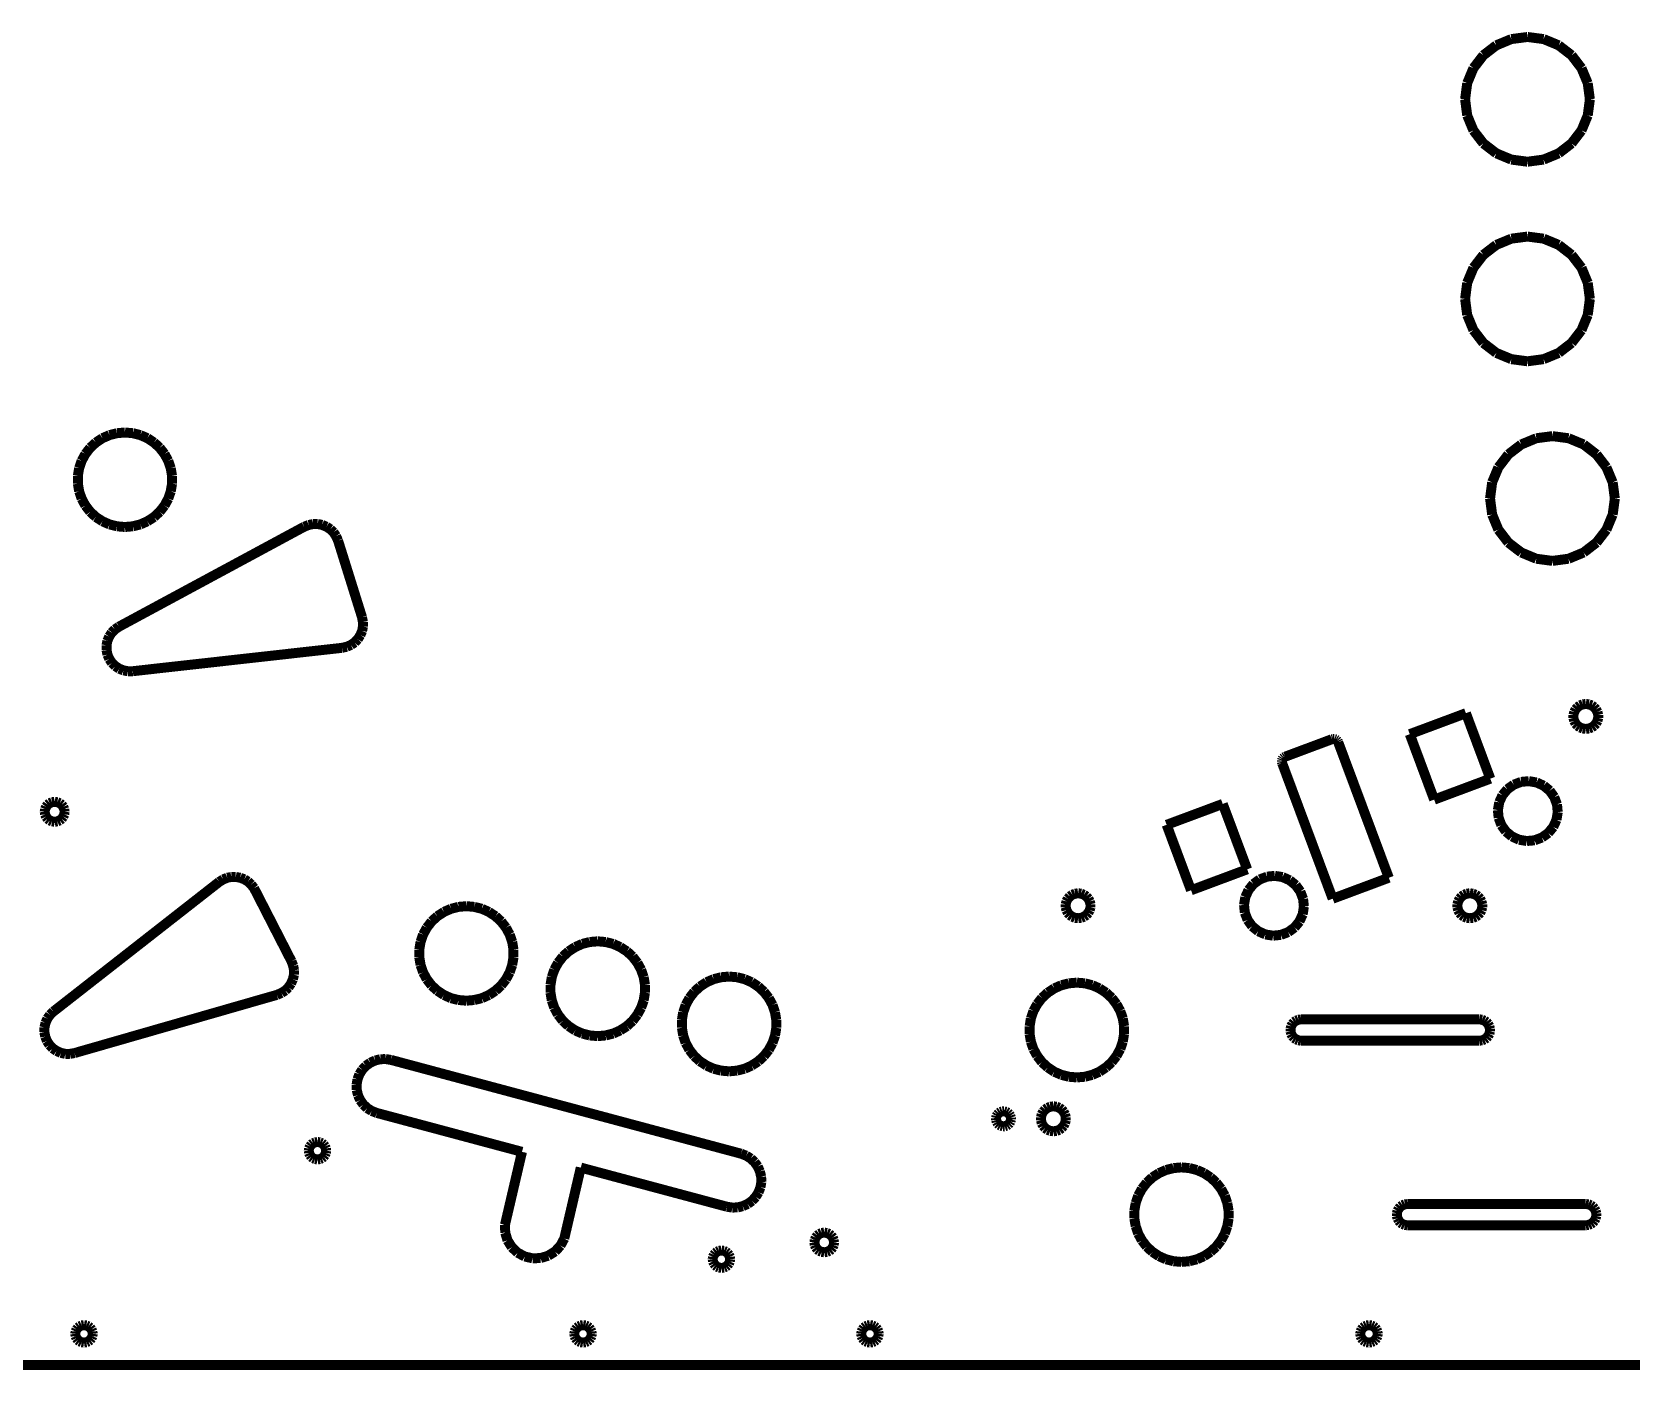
# Model space of a CAD drawing. Extents: x -533 to 536, y -245 to 271.
# Drawn here: x -27 to 293.4, y -245.2 to 23 of the extents above; entities that cross this region are included whole.
import ezdxf

# ---------------------------------------------------------------- set-up
doc = ezdxf.new("R2010")
doc.units = 0
doc.layers.add('PROFILEEDGES', color=7, linetype='CONTINUOUS')

msp = doc.modelspace()

# ---------------------------------------------------------------- linework, layer by layer
at = {"layer": 'PROFILEEDGES', "const_width": 2}
for points in [[(266.42, 20.33), (269.43, 21.58)], [(269.43, 21.58), (272.67, 22)], [(272.67, 22), (275.9, 21.58)], [(275.9, 21.58), (278.92, 20.33)], [(261.84, 15.75), (263.83, 18.34)], [(263.83, 18.34), (266.42, 20.33)], [(278.92, 20.33), (281.5, 18.34)], [(281.5, 18.34), (283.49, 15.75)], [(260.59, 12.74), (261.84, 15.75)], [(283.49, 15.75), (284.74, 12.74)], [(260.17, 9.5), (260.59, 12.74)], [(284.74, 12.74), (285.17, 9.5)], [(260.59, 6.27), (260.17, 9.5)], [(285.17, 9.5), (284.74, 6.27)], [(261.84, 3.25), (260.59, 6.27)], [(284.74, 6.27), (283.49, 3.25)], [(263.83, 0.67), (261.84, 3.25)], [(283.49, 3.25), (281.5, 0.67)], [(266.42, -1.32), (263.83, 0.67)], [(281.5, 0.67), (278.92, -1.32)], [(269.43, -2.57), (266.42, -1.32)], [(272.67, -3), (269.43, -2.57)], [(275.9, -2.57), (272.67, -3)], [(278.92, -1.32), (275.9, -2.57)], [(263.83, -21.66), (266.42, -19.67)], [(266.42, -19.67), (269.43, -18.42)], [(269.43, -18.42), (272.67, -18)], [(272.67, -18), (275.9, -18.42)], [(275.9, -18.42), (278.92, -19.67)], [(278.92, -19.67), (281.5, -21.66)], [(261.84, -24.25), (263.83, -21.66)], [(281.5, -21.66), (283.49, -24.25)], [(260.59, -27.26), (261.84, -24.25)], [(283.49, -24.25), (284.74, -27.26)], [(260.17, -30.5), (260.59, -27.26)], [(284.74, -27.26), (285.17, -30.5)], [(260.59, -33.73), (260.17, -30.5)], [(285.17, -30.5), (284.74, -33.73)], [(261.84, -36.75), (260.59, -33.73)], [(284.74, -33.73), (283.49, -36.75)], [(263.83, -39.33), (261.84, -36.75)], [(266.42, -41.32), (263.83, -39.33)], [(281.5, -39.33), (278.92, -41.32)], [(283.49, -36.75), (281.5, -39.33)], [(269.43, -42.57), (266.42, -41.32)], [(272.67, -43), (269.43, -42.57)], [(275.9, -42.57), (272.67, -43)], [(278.92, -41.32), (275.9, -42.57)], [(-12.89, -58.41), (-14.21, -59.28)], [(-11.48, -57.79), (-12.89, -58.41)], [(-9.98, -57.41), (-11.48, -57.79)], [(-8.39, -57.27), (-9.98, -57.41)], [(-6.8, -57.41), (-8.39, -57.27)], [(-5.3, -57.79), (-6.8, -57.41)], [(-3.89, -58.41), (-5.3, -57.79)], [(-2.57, -59.28), (-3.89, -58.41)], [(271.42, -59.67), (274.43, -58.42)], [(274.43, -58.42), (277.67, -58)], [(277.67, -58), (280.9, -58.42)], [(280.9, -58.42), (283.92, -59.67)], [(-16.31, -61.57), (-17.06, -62.94)], [(-15.35, -60.32), (-16.31, -61.57)], [(-14.21, -59.28), (-15.35, -60.32)], [(-1.43, -60.32), (-2.57, -59.28)], [(-0.46, -61.57), (-1.43, -60.32)], [(0.29, -62.94), (-0.46, -61.57)], [(266.84, -64.25), (268.83, -61.66)], [(268.83, -61.66), (271.42, -59.67)], [(283.92, -59.67), (286.5, -61.66)], [(286.5, -61.66), (288.49, -64.25)], [(-17.56, -64.41), (-17.82, -65.97)], [(-17.06, -62.94), (-17.56, -64.41)], [(0.79, -64.41), (0.29, -62.94)], [(1.05, -65.97), (0.79, -64.41)], [(265.59, -67.26), (266.84, -64.25)], [(288.49, -64.25), (289.74, -67.26)], [(-17.82, -65.97), (-17.82, -67.52)], [(-17.82, -67.52), (-17.56, -69.07)], [(0.79, -69.07), (1.05, -67.52)], [(1.05, -67.52), (1.05, -65.97)], [(265.17, -70.5), (265.59, -67.26)], [(289.74, -67.26), (290.17, -70.5)], [(-17.56, -69.07), (-17.06, -70.54)], [(-17.06, -70.54), (-16.31, -71.92)], [(-0.46, -71.92), (0.29, -70.54)], [(0.29, -70.54), (0.79, -69.07)], [(265.59, -73.73), (265.17, -70.5)], [(290.17, -70.5), (289.74, -73.73)], [(-16.31, -71.92), (-15.35, -73.16)], [(-15.35, -73.16), (-14.21, -74.21)], [(-14.21, -74.21), (-12.89, -75.07)], [(-3.89, -75.07), (-2.57, -74.21)], [(-2.57, -74.21), (-1.43, -73.16)], [(-1.43, -73.16), (-0.46, -71.92)], [(266.84, -76.75), (265.59, -73.73)], [(289.74, -73.73), (288.49, -76.75)], [(-12.89, -75.07), (-11.48, -75.69)], [(-11.48, -75.69), (-9.98, -76.07)], [(-9.98, -76.07), (-8.39, -76.21)], [(27.52, -76.16), (-9.6, -96.19)], [(-8.39, -76.21), (-6.8, -76.07)], [(-6.8, -76.07), (-5.3, -75.69)], [(-5.3, -75.69), (-3.89, -75.07)], [(28.43, -75.8), (27.52, -76.16)], [(29.33, -75.62), (28.43, -75.8)], [(30.22, -75.61), (29.33, -75.62)], [(31.12, -75.79), (30.22, -75.61)], [(32, -76.15), (31.12, -75.79)], [(32.77, -76.65), (32, -76.15)], [(33.4, -77.27), (32.77, -76.65)], [(33.92, -78.03), (33.4, -77.27)], [(268.83, -79.33), (266.84, -76.75)], [(288.49, -76.75), (286.5, -79.33)], [(34.32, -78.93), (33.92, -78.03)], [(39.12, -94.28), (34.32, -78.93)], [(271.42, -81.32), (268.83, -79.33)], [(286.5, -79.33), (283.92, -81.32)], [(274.43, -82.57), (271.42, -81.32)], [(277.67, -83), (274.43, -82.57)], [(280.9, -82.57), (277.67, -83)], [(283.92, -81.32), (280.9, -82.57)], [(-10.4, -96.74), (-11.04, -97.39)], [(-9.6, -96.19), (-10.4, -96.74)], [(38.79, -97.89), (39.14, -97.04)], [(39.3, -95.25), (39.12, -94.28)], [(39.14, -97.04), (39.31, -96.17)], [(39.31, -96.17), (39.3, -95.25)], [(-11.91, -99.04), (-12.08, -99.94)], [(-12.08, -99.94), (-12.07, -100.89)], [(-11.55, -98.16), (-11.91, -99.04)], [(-11.04, -97.39), (-11.55, -98.16)], [(35.1, -100.43), (36.06, -100.21)], [(36.06, -100.21), (36.91, -99.84)], [(36.91, -99.84), (37.64, -99.35)], [(37.64, -99.35), (38.27, -98.68)], [(38.27, -98.68), (38.79, -97.89)], [(-12.07, -100.89), (-11.89, -101.8)], [(-11.89, -101.8), (-11.52, -102.66)], [(-11.52, -102.66), (-10.99, -103.44)], [(-10.99, -103.44), (-10.33, -104.09)], [(-6.81, -105.11), (35.1, -100.43)], [(-10.33, -104.09), (-9.53, -104.61)], [(-9.53, -104.61), (-8.68, -104.95)], [(-8.68, -104.95), (-7.78, -105.12)], [(-7.78, -105.12), (-6.81, -105.11)], [(282.3, -112.76), (282.03, -113.29)], [(282.71, -112.31), (282.3, -112.76)], [(283.19, -111.96), (282.71, -112.31)], [(283.74, -111.76), (283.19, -111.96)], [(284.36, -111.68), (283.74, -111.76)], [(284.98, -111.76), (284.36, -111.68)], [(285.53, -111.96), (284.98, -111.76)], [(286.01, -112.31), (285.53, -111.96)], [(286.42, -112.76), (286.01, -112.31)], [(286.69, -113.29), (286.42, -112.76)], [(260.33, -113.53), (249.08, -117.73)], [(265.22, -126.65), (260.33, -113.53)], [(282.03, -113.29), (281.88, -113.88)], [(281.88, -113.88), (281.88, -114.47)], [(281.88, -114.47), (282.03, -115.07)], [(282.03, -115.07), (282.3, -115.59)], [(282.3, -115.59), (282.71, -116.05)], [(282.71, -116.05), (283.19, -116.39)], [(285.53, -116.39), (286.01, -116.05)], [(286.01, -116.05), (286.42, -115.59)], [(286.42, -115.59), (286.69, -115.07)], [(286.84, -113.88), (286.69, -113.29)], [(286.69, -115.07), (286.84, -114.47)], [(286.84, -114.47), (286.84, -113.88)], [(233.45, -118.75), (224.09, -122.25)], [(233.72, -118.7), (233.45, -118.75)], [(233.97, -118.7), (233.72, -118.7)], [(234.22, -118.78), (233.97, -118.7)], [(234.44, -118.92), (234.22, -118.78)], [(234.61, -119.1), (234.44, -118.92)], [(234.74, -119.34), (234.61, -119.1)], [(244.88, -146.51), (234.74, -119.34)], [(249.08, -117.73), (253.97, -130.85)], [(283.19, -116.39), (283.74, -116.59)], [(283.74, -116.59), (284.36, -116.68)], [(284.36, -116.68), (284.98, -116.59)], [(284.98, -116.59), (285.53, -116.39)], [(223.66, -122.55), (223.53, -122.77)], [(223.85, -122.38), (223.66, -122.55)], [(224.09, -122.25), (223.85, -122.38)], [(223.45, -123.02), (223.44, -123.27)], [(223.44, -123.27), (223.5, -123.53)], [(223.53, -122.77), (223.45, -123.02)], [(223.5, -123.53), (233.63, -150.71)], [(253.97, -130.85), (265.22, -126.65)], [(267.65, -129.97), (268.64, -128.77)], [(268.64, -128.77), (269.92, -127.85)], [(269.92, -127.85), (271.38, -127.3)], [(271.38, -127.3), (272.94, -127.15)], [(272.94, -127.15), (274.49, -127.41)], [(274.49, -127.41), (275.91, -128.06)], [(275.91, -128.06), (277.12, -129.05)], [(277.12, -129.05), (278.03, -130.33)], [(-24.2, -132.29), (-24.4, -132.76)], [(-23.88, -131.87), (-24.2, -132.29)], [(-23.48, -131.56), (-23.88, -131.87)], [(-23.01, -131.37), (-23.48, -131.56)], [(-22.47, -131.28), (-23.01, -131.37)], [(-21.93, -131.37), (-22.47, -131.28)], [(-21.46, -131.56), (-21.93, -131.37)], [(-21.06, -131.87), (-21.46, -131.56)], [(-20.74, -132.29), (-21.06, -131.87)], [(-20.54, -132.76), (-20.74, -132.29)], [(211.6, -131.71), (200.36, -135.9)], [(216.5, -144.82), (211.6, -131.71)], [(266.74, -132.95), (267, -131.4)], [(267, -131.4), (267.65, -129.97)], [(278.03, -130.33), (278.58, -131.8)], [(278.58, -131.8), (278.73, -133.35)], [(-24.4, -132.76), (-24.46, -133.28)], [(-24.46, -133.28), (-24.4, -133.81)], [(-24.4, -133.81), (-24.2, -134.28)], [(-24.2, -134.28), (-23.88, -134.7)], [(-23.88, -134.7), (-23.48, -135.01)], [(-23.48, -135.01), (-23.01, -135.2)], [(-23.01, -135.2), (-22.47, -135.28)], [(-22.47, -135.28), (-21.93, -135.2)], [(-21.93, -135.2), (-21.46, -135.01)], [(-21.46, -135.01), (-21.06, -134.7)], [(-21.06, -134.7), (-20.74, -134.28)], [(-20.74, -134.28), (-20.54, -133.81)], [(-20.48, -133.28), (-20.54, -132.76)], [(-20.54, -133.81), (-20.48, -133.28)], [(266.89, -134.5), (266.74, -132.95)], [(267.44, -135.97), (266.89, -134.5)], [(278.48, -134.9), (277.83, -136.33)], [(278.73, -133.35), (278.48, -134.9)], [(200.36, -135.9), (205.25, -149.02)], [(268.35, -137.25), (267.44, -135.97)], [(269.56, -138.24), (268.35, -137.25)], [(270.99, -138.89), (269.56, -138.24)], [(275.56, -138.45), (274.09, -139)], [(276.83, -137.54), (275.56, -138.45)], [(277.83, -136.33), (276.83, -137.54)], [(272.53, -139.15), (270.99, -138.89)], [(274.09, -139), (272.53, -139.15)], [(205.25, -149.02), (216.5, -144.82)], [(10.5, -147.33), (-22.72, -173.32)], [(11.3, -146.84), (10.5, -147.33)], [(12.11, -146.51), (11.3, -146.84)], [(12.94, -146.35), (12.11, -146.51)], [(13.82, -146.35), (12.94, -146.35)], [(14.71, -146.51), (13.82, -146.35)], [(15.54, -146.82), (14.71, -146.51)], [(16.25, -147.26), (15.54, -146.82)], [(16.9, -147.86), (16.25, -147.26)], [(17.48, -148.59), (16.9, -147.86)], [(216.76, -148.98), (217.75, -147.76)], [(217.75, -147.76), (219.02, -146.84)], [(219.02, -146.84), (220.48, -146.29)], [(220.48, -146.29), (222.04, -146.13)], [(222.04, -146.13), (223.58, -146.37)], [(223.58, -146.37), (225.01, -147.01)], [(225.01, -147.01), (226.23, -148)], [(226.23, -148), (227.15, -149.27)], [(233.63, -150.71), (244.88, -146.51)], [(24.99, -163.24), (17.48, -148.59)], [(180.28, -151.23), (180.14, -151.83)], [(180.56, -150.71), (180.28, -151.23)], [(180.96, -150.25), (180.56, -150.71)], [(181.45, -149.91), (180.96, -150.25)], [(182, -149.71), (181.45, -149.91)], [(182.62, -149.62), (182, -149.71)], [(183.23, -149.71), (182.62, -149.62)], [(183.78, -149.91), (183.23, -149.71)], [(184.27, -150.25), (183.78, -149.91)], [(184.68, -150.71), (184.27, -150.25)], [(184.95, -151.23), (184.68, -150.71)], [(185.1, -151.83), (184.95, -151.23)], [(215.87, -151.95), (216.12, -150.41)], [(216.12, -150.41), (216.76, -148.98)], [(227.15, -149.27), (227.7, -150.74)], [(227.7, -150.74), (227.86, -152.29)], [(258.78, -151.23), (258.64, -151.83)], [(259.06, -150.71), (258.78, -151.23)], [(259.46, -150.25), (259.06, -150.71)], [(259.95, -149.91), (259.46, -150.25)], [(260.5, -149.71), (259.95, -149.91)], [(261.12, -149.62), (260.5, -149.71)], [(261.73, -149.71), (261.12, -149.62)], [(262.28, -149.91), (261.73, -149.71)], [(262.77, -150.25), (262.28, -149.91)], [(263.17, -150.71), (262.77, -150.25)], [(263.45, -151.23), (263.17, -150.71)], [(263.59, -151.83), (263.45, -151.23)], [(54.22, -154.22), (53.07, -155.26)], [(55.54, -153.35), (54.22, -154.22)], [(56.95, -152.73), (55.54, -153.35)], [(58.44, -152.35), (56.95, -152.73)], [(60.04, -152.21), (58.44, -152.35)], [(61.63, -152.35), (60.04, -152.21)], [(63.13, -152.73), (61.63, -152.35)], [(64.54, -153.35), (63.13, -152.73)], [(65.86, -154.22), (64.54, -153.35)], [(67, -155.26), (65.86, -154.22)], [(180.14, -151.83), (180.14, -152.42)], [(180.14, -152.42), (180.28, -153.01)], [(180.28, -153.01), (180.56, -153.54)], [(180.56, -153.54), (180.96, -153.99)], [(180.96, -153.99), (181.45, -154.33)], [(181.45, -154.33), (182, -154.54)], [(182, -154.54), (182.62, -154.62)], [(182.62, -154.62), (183.23, -154.54)], [(183.23, -154.54), (183.78, -154.33)], [(183.78, -154.33), (184.27, -153.99)], [(184.27, -153.99), (184.68, -153.54)], [(184.68, -153.54), (184.95, -153.01)], [(184.95, -153.01), (185.1, -152.42)], [(185.1, -152.42), (185.1, -151.83)], [(216.03, -153.51), (215.87, -151.95)], [(216.59, -154.97), (216.03, -153.51)], [(227.62, -153.84), (226.97, -155.27)], [(227.86, -152.29), (227.62, -153.84)], [(258.64, -151.83), (258.64, -152.42)], [(258.64, -152.42), (258.78, -153.01)], [(258.78, -153.01), (259.06, -153.54)], [(259.06, -153.54), (259.46, -153.99)], [(259.46, -153.99), (259.95, -154.33)], [(259.95, -154.33), (260.5, -154.54)], [(260.5, -154.54), (261.12, -154.62)], [(261.12, -154.62), (261.73, -154.54)], [(261.73, -154.54), (262.28, -154.33)], [(262.28, -154.33), (262.77, -153.99)], [(262.77, -153.99), (263.17, -153.54)], [(263.45, -153.01), (263.17, -153.54)], [(263.45, -153.01), (263.59, -152.42)], [(263.59, -152.42), (263.59, -151.83)], [(51.36, -157.88), (50.86, -159.35)], [(52.11, -156.51), (51.36, -157.88)], [(53.07, -155.26), (52.11, -156.51)], [(67, -155.26), (67.96, -156.51)], [(68.71, -157.88), (67.96, -156.51)], [(69.21, -159.35), (68.71, -157.88)], [(217.5, -156.24), (216.59, -154.97)], [(218.72, -157.23), (217.5, -156.24)], [(220.15, -157.87), (218.72, -157.23)], [(221.7, -158.12), (220.15, -157.87)], [(223.25, -157.96), (221.7, -158.12)], [(224.72, -157.4), (223.25, -157.96)], [(225.99, -156.48), (224.72, -157.4)], [(226.97, -155.27), (225.99, -156.48)], [(50.86, -159.35), (50.6, -160.91)], [(50.6, -160.91), (50.6, -162.46)], [(69.47, -160.91), (69.21, -159.35)], [(69.47, -162.46), (69.47, -160.91)], [(81.84, -160.4), (80.51, -161.26)], [(83.25, -159.77), (81.84, -160.4)], [(84.75, -159.39), (83.25, -159.77)], [(86.35, -159.25), (84.75, -159.39)], [(87.95, -159.39), (86.35, -159.25)], [(89.45, -159.77), (87.95, -159.39)], [(90.86, -160.4), (89.45, -159.77)], [(92.19, -161.26), (90.86, -160.4)], [(25.33, -164.16), (24.99, -163.24)], [(25.49, -165.07), (25.33, -164.16)], [(50.6, -162.46), (50.86, -164.01)], [(50.86, -164.01), (51.36, -165.48)], [(68.71, -165.48), (69.21, -164.01)], [(69.21, -164.01), (69.47, -162.46)], [(78.4, -163.56), (77.65, -164.94)], [(79.37, -162.31), (78.4, -163.56)], [(80.51, -161.26), (79.37, -162.31)], [(93.34, -162.31), (92.19, -161.26)], [(94.3, -163.56), (93.34, -162.31)], [(95.05, -164.94), (94.3, -163.56)], [(24.89, -167.72), (25.27, -166.85)], [(25.27, -166.85), (25.48, -165.95)], [(25.48, -165.95), (25.49, -165.07)], [(51.36, -165.48), (52.11, -166.86)], [(52.11, -166.86), (53.07, -168.1)], [(67, -168.1), (67.96, -166.86)], [(67.96, -166.86), (68.71, -165.48)], [(77.15, -166.42), (76.89, -167.98)], [(77.65, -164.94), (77.15, -166.42)], [(95.56, -166.42), (95.05, -164.94)], [(95.82, -167.98), (95.56, -166.42)], [(108.17, -167.45), (106.84, -168.32)], [(109.58, -166.83), (108.17, -167.45)], [(111.08, -166.45), (109.58, -166.83)], [(112.68, -166.31), (111.08, -166.45)], [(114.28, -166.45), (112.68, -166.31)], [(115.78, -166.83), (114.28, -166.45)], [(117.19, -167.45), (115.78, -166.83)], [(118.52, -168.32), (117.19, -167.45)], [(182.37, -167.53), (180.77, -167.67)], [(183.96, -167.67), (182.37, -167.53)], [(-18.47, -181.64), (22.06, -169.98)], [(22.06, -169.98), (22.97, -169.6)], [(22.97, -169.6), (23.74, -169.1)], [(23.74, -169.1), (24.38, -168.48)], [(24.38, -168.48), (24.89, -167.72)], [(53.07, -168.1), (54.22, -169.15)], [(54.22, -169.15), (55.54, -170.01)], [(55.54, -170.01), (56.95, -170.64)], [(56.95, -170.64), (58.44, -171.01)], [(61.63, -171.01), (63.13, -170.64)], [(63.13, -170.64), (64.54, -170.01)], [(64.54, -170.01), (65.86, -169.15)], [(65.86, -169.15), (67, -168.1)], [(76.89, -167.98), (76.89, -169.53)], [(76.89, -169.53), (77.15, -171.09)], [(95.56, -171.09), (95.82, -169.53)], [(95.82, -169.53), (95.82, -167.98)], [(104.73, -170.62), (103.98, -172)], [(105.7, -169.37), (104.73, -170.62)], [(106.84, -168.32), (105.7, -169.37)], [(119.66, -169.37), (118.52, -168.32)], [(120.63, -170.62), (119.66, -169.37)], [(121.38, -172), (120.63, -170.62)], [(175.38, -170.59), (174.42, -171.84)], [(176.53, -169.54), (175.38, -170.59)], [(177.85, -168.67), (176.53, -169.54)], [(179.27, -168.05), (177.85, -168.67)], [(180.77, -167.67), (179.27, -168.05)], [(185.46, -168.05), (183.96, -167.67)], [(186.88, -168.67), (185.46, -168.05)], [(188.2, -169.54), (186.88, -168.67)], [(189.35, -170.59), (188.2, -169.54)], [(190.31, -171.84), (189.35, -170.59)], [(-23.41, -173.99), (-23.94, -174.74)], [(-22.72, -173.32), (-23.41, -173.99)], [(58.44, -171.01), (60.04, -171.15)], [(60.04, -171.15), (61.63, -171.01)], [(77.15, -171.09), (77.65, -172.56)], [(77.65, -172.56), (78.4, -173.94)], [(78.4, -173.94), (79.37, -175.19)], [(93.34, -175.19), (94.3, -173.94)], [(94.3, -173.94), (95.05, -172.56)], [(95.05, -172.56), (95.56, -171.09)], [(103.48, -173.47), (103.22, -175.03)], [(103.98, -172), (103.48, -173.47)], [(121.88, -173.47), (121.38, -172)], [(122.14, -175.03), (121.88, -173.47)], [(173.66, -173.22), (173.16, -174.69)], [(174.42, -171.84), (173.66, -173.22)], [(191.07, -173.22), (190.31, -171.84)], [(191.57, -174.69), (191.07, -173.22)], [(-24.51, -176.51), (-24.53, -177.43)], [(-24.3, -175.58), (-24.51, -176.51)], [(-23.94, -174.74), (-24.3, -175.58)], [(79.37, -175.19), (80.51, -176.24)], [(80.51, -176.24), (81.84, -177.11)], [(81.84, -177.11), (83.25, -177.73)], [(89.45, -177.73), (90.86, -177.11)], [(90.86, -177.11), (92.19, -176.24)], [(92.19, -176.24), (93.34, -175.19)], [(103.22, -175.03), (103.22, -176.58)], [(103.22, -176.58), (103.48, -178.14)], [(121.88, -178.14), (122.14, -176.58)], [(122.14, -176.58), (122.14, -175.03)], [(173.16, -174.69), (172.9, -176.26)], [(172.9, -176.26), (172.9, -177.81)], [(191.83, -176.26), (191.57, -174.69)], [(191.83, -177.81), (191.83, -176.26)], [(225.3, -176.28), (225.19, -176.77)], [(225.19, -176.77), (225.19, -177.29)], [(225.55, -175.82), (225.3, -176.28)], [(225.89, -175.42), (225.55, -175.82)], [(226.3, -175.15), (225.89, -175.42)], [(226.76, -174.97), (226.3, -175.15)], [(227.31, -174.89), (226.76, -174.97)], [(263.03, -174.89), (227.31, -174.89)], [(263.57, -174.97), (263.03, -174.89)], [(264.04, -175.15), (263.57, -174.97)], [(264.44, -175.42), (264.04, -175.15)], [(264.78, -175.82), (264.44, -175.42)], [(265.03, -176.28), (264.78, -175.82)], [(265.14, -176.77), (265.03, -176.28)], [(265.14, -177.29), (265.14, -176.77)], [(-24.53, -177.43), (-24.36, -178.36)], [(-24.36, -178.36), (-24.02, -179.23)], [(-24.02, -179.23), (-23.52, -180.01)], [(-23.52, -180.01), (-22.86, -180.7)], [(83.25, -177.73), (84.75, -178.11)], [(84.75, -178.11), (86.35, -178.25)], [(86.35, -178.25), (87.95, -178.11)], [(87.95, -178.11), (89.45, -177.73)], [(103.48, -178.14), (103.98, -179.62)], [(103.98, -179.62), (104.73, -181)], [(120.63, -181), (121.38, -179.62)], [(121.38, -179.62), (121.88, -178.14)], [(172.9, -177.81), (173.16, -179.37)], [(173.16, -179.37), (173.66, -180.84)], [(191.07, -180.84), (191.57, -179.37)], [(191.57, -179.37), (191.83, -177.81)], [(225.19, -177.29), (225.3, -177.78)], [(225.3, -177.78), (225.55, -178.24)], [(225.55, -178.24), (225.89, -178.64)], [(225.89, -178.64), (226.3, -178.91)], [(226.3, -178.91), (226.76, -179.09)], [(226.76, -179.09), (227.31, -179.17)], [(227.31, -179.17), (263.03, -179.17)], [(263.03, -179.17), (263.57, -179.09)], [(263.57, -179.09), (264.04, -178.91)], [(264.04, -178.91), (264.44, -178.64)], [(264.44, -178.64), (264.78, -178.24)], [(264.78, -178.24), (265.03, -177.78)], [(265.03, -177.78), (265.14, -177.29)], [(-22.86, -180.7), (-22.1, -181.22)], [(-22.1, -181.22), (-21.23, -181.6)], [(-21.23, -181.6), (-20.33, -181.8)], [(-20.33, -181.8), (-19.42, -181.81)], [(-19.42, -181.81), (-18.47, -181.64)], [(40.77, -183.58), (39.9, -184.2)], [(41.76, -183.13), (40.77, -183.58)], [(42.8, -182.88), (41.76, -183.13)], [(43.85, -182.85), (42.8, -182.88)], [(44.95, -183.02), (43.85, -182.85)], [(115.07, -201.81), (44.95, -183.02)], [(104.73, -181), (105.7, -182.25)], [(105.7, -182.25), (106.84, -183.29)], [(106.84, -183.29), (108.17, -184.16)], [(117.19, -184.16), (118.52, -183.29)], [(118.52, -183.29), (119.66, -182.25)], [(119.66, -182.25), (120.63, -181)], [(173.66, -180.84), (174.42, -182.22)], [(174.42, -182.22), (175.38, -183.47)], [(175.38, -183.47), (176.53, -184.52)], [(188.2, -184.52), (189.35, -183.47)], [(189.35, -183.47), (190.31, -182.22)], [(190.31, -182.22), (191.07, -180.84)], [(38.59, -185.9), (38.22, -186.91)], [(39.16, -184.99), (38.59, -185.9)], [(39.9, -184.2), (39.16, -184.99)], [(108.17, -184.16), (109.58, -184.79)], [(109.58, -184.79), (111.08, -185.16)], [(111.08, -185.16), (112.68, -185.31)], [(112.68, -185.31), (114.28, -185.16)], [(114.28, -185.16), (115.78, -184.79)], [(115.78, -184.79), (117.19, -184.16)], [(176.53, -184.52), (177.85, -185.39)], [(177.85, -185.39), (179.27, -186.01)], [(179.27, -186.01), (180.77, -186.39)], [(180.77, -186.39), (182.37, -186.53)], [(182.37, -186.53), (183.96, -186.39)], [(183.96, -186.39), (185.46, -186.01)], [(185.46, -186.01), (186.88, -185.39)], [(186.88, -185.39), (188.2, -184.52)], [(38.22, -186.91), (38.04, -187.98)], [(38.04, -187.98), (38.07, -189.05)], [(38.07, -189.05), (38.32, -190.11)], [(38.32, -190.11), (38.76, -191.08)], [(38.76, -191.08), (39.4, -191.96)], [(39.4, -191.96), (40.17, -192.69)], [(40.17, -192.69), (41.07, -193.25)], [(41.07, -193.25), (42.1, -193.65)], [(176.01, -192.95), (175.61, -193.41)], [(176.5, -192.61), (176.01, -192.95)], [(177.05, -192.4), (176.5, -192.61)], [(177.67, -192.32), (177.05, -192.4)], [(178.28, -192.4), (177.67, -192.32)], [(178.83, -192.61), (178.28, -192.4)], [(179.32, -192.95), (178.83, -192.61)], [(179.72, -193.41), (179.32, -192.95)], [(42.1, -193.65), (71.18, -201.44)], [(166.17, -194.67), (166.26, -194.29)], [(166.19, -195.06), (166.17, -194.67)], [(166.3, -195.44), (166.19, -195.06)], [(166.26, -194.29), (166.45, -193.95)], [(166.51, -195.77), (166.3, -195.44)], [(166.45, -193.95), (166.71, -193.66)], [(166.79, -196.04), (166.51, -195.77)], [(166.71, -193.66), (167.05, -193.45)], [(167.14, -196.22), (166.79, -196.04)], [(167.05, -193.45), (167.42, -193.34)], [(167.52, -196.31), (167.14, -196.22)], [(167.42, -193.34), (167.81, -193.33)], [(167.91, -196.3), (167.52, -196.31)], [(167.81, -193.33), (168.19, -193.42)], [(168.29, -196.19), (167.91, -196.3)], [(168.19, -193.42), (168.54, -193.6)], [(168.62, -195.98), (168.29, -196.19)], [(168.54, -193.6), (168.82, -193.87)], [(168.89, -195.69), (168.62, -195.98)], [(168.82, -193.87), (169.03, -194.2)], [(169.07, -195.35), (168.89, -195.69)], [(169.03, -194.2), (169.15, -194.58)], [(169.16, -194.97), (169.07, -195.35)], [(169.15, -194.58), (169.16, -194.97)], [(175.33, -193.93), (175.19, -194.52)], [(175.19, -194.52), (175.19, -195.12)], [(175.19, -195.12), (175.33, -195.71)], [(175.61, -193.41), (175.33, -193.93)], [(175.33, -195.71), (175.61, -196.23)], [(175.61, -196.23), (176.01, -196.69)], [(179.32, -196.69), (179.72, -196.23)], [(180, -193.93), (179.72, -193.41)], [(179.72, -196.23), (180, -195.71)], [(180.14, -194.52), (180, -193.93)], [(180, -195.71), (180.14, -195.12)], [(180.14, -195.12), (180.14, -194.52)], [(29.72, -199.54), (29.31, -199.71)], [(30.19, -199.47), (29.72, -199.54)], [(30.67, -199.54), (30.19, -199.47)], [(31.08, -199.71), (30.67, -199.54)], [(176.01, -196.69), (176.5, -197.03)], [(176.5, -197.03), (177.05, -197.24)], [(177.05, -197.24), (177.67, -197.32)], [(177.67, -197.32), (178.28, -197.24)], [(178.28, -197.24), (178.83, -197.03)], [(178.83, -197.03), (179.32, -196.69)], [(28.5, -200.76), (28.45, -201.22)], [(28.45, -201.22), (28.5, -201.67)], [(28.68, -200.35), (28.5, -200.76)], [(28.5, -201.67), (28.68, -202.08)], [(28.96, -199.98), (28.68, -200.35)], [(28.68, -202.08), (28.96, -202.46)], [(29.31, -199.71), (28.96, -199.98)], [(28.96, -202.46), (29.31, -202.73)], [(29.31, -202.73), (29.72, -202.89)], [(30.67, -202.89), (31.08, -202.73)], [(31.42, -199.98), (31.08, -199.71)], [(31.08, -202.73), (31.42, -202.46)], [(31.71, -200.35), (31.42, -199.98)], [(31.42, -202.46), (31.71, -202.08)], [(31.88, -200.76), (31.71, -200.35)], [(31.71, -202.08), (31.88, -201.67)], [(31.94, -201.22), (31.88, -200.76)], [(31.88, -201.67), (31.94, -201.22)], [(67.77, -216.06), (71.18, -201.44)], [(116.11, -202.21), (115.07, -201.81)], [(117.01, -202.77), (116.11, -202.21)], [(117.78, -203.5), (117.01, -202.77)], [(29.72, -202.89), (30.19, -202.97)], [(30.19, -202.97), (30.67, -202.89)], [(79.65, -218.82), (82.96, -204.6)], [(82.96, -204.6), (112.23, -212.44)], [(118.42, -204.38), (117.78, -203.5)], [(118.85, -205.35), (118.42, -204.38)], [(119.1, -206.41), (118.85, -205.35)], [(198.83, -205.7), (197.51, -206.56)], [(200.24, -205.08), (198.83, -205.7)], [(201.74, -204.7), (200.24, -205.08)], [(203.33, -204.56), (201.74, -204.7)], [(204.92, -204.7), (203.33, -204.56)], [(206.42, -205.08), (204.92, -204.7)], [(207.83, -205.7), (206.42, -205.08)], [(209.15, -206.56), (207.83, -205.7)], [(118.58, -209.56), (118.96, -208.55)], [(118.96, -208.55), (119.14, -207.48)], [(119.14, -207.48), (119.1, -206.41)], [(195.41, -208.85), (194.66, -210.23)], [(196.37, -207.61), (195.41, -208.85)], [(197.51, -206.56), (196.37, -207.61)], [(210.29, -207.61), (209.15, -206.56)], [(211.26, -208.85), (210.29, -207.61)], [(212.01, -210.23), (211.26, -208.85)], [(112.23, -212.44), (113.32, -212.61)], [(114.38, -212.58), (115.41, -212.33)], [(115.41, -212.33), (116.41, -211.88)], [(116.41, -211.88), (117.27, -211.26)], [(117.27, -211.26), (118.01, -210.47)], [(118.01, -210.47), (118.58, -209.56)], [(194.16, -211.7), (193.89, -213.25)], [(194.66, -210.23), (194.16, -211.7)], [(212.51, -211.7), (212.01, -210.23)], [(212.77, -213.25), (212.51, -211.7)], [(247.21, -212.42), (246.87, -212.82)], [(247.61, -212.15), (247.21, -212.42)], [(248.08, -211.97), (247.61, -212.15)], [(248.62, -211.89), (248.08, -211.97)], [(284.34, -211.89), (248.62, -211.89)], [(284.88, -211.97), (284.34, -211.89)], [(285.35, -212.15), (284.88, -211.97)], [(285.75, -212.42), (285.35, -212.15)], [(286.1, -212.82), (285.75, -212.42)], [(113.32, -212.61), (114.38, -212.58)], [(193.89, -213.25), (193.89, -214.8)], [(193.89, -214.8), (194.16, -216.36)], [(212.51, -216.36), (212.77, -214.8)], [(212.77, -214.8), (212.77, -213.25)], [(246.62, -213.28), (246.5, -213.77)], [(246.5, -213.77), (246.5, -214.29)], [(246.5, -214.29), (246.62, -214.78)], [(246.87, -212.82), (246.62, -213.28)], [(246.62, -214.78), (246.87, -215.24)], [(246.87, -215.24), (247.21, -215.64)], [(247.21, -215.64), (247.61, -215.91)], [(285.35, -215.91), (285.75, -215.64)], [(285.75, -215.64), (286.1, -215.24)], [(286.34, -213.28), (286.1, -212.82)], [(286.1, -215.24), (286.34, -214.78)], [(286.46, -213.77), (286.34, -213.28)], [(286.34, -214.78), (286.46, -214.29)], [(286.46, -214.29), (286.46, -213.77)], [(67.82, -217.66), (67.77, -216.06)], [(68.29, -219.2), (67.82, -217.66)], [(79.65, -218.82), (78.89, -220.24)], [(130.04, -218.62), (129.85, -219.09)], [(130.36, -218.21), (130.04, -218.62)], [(130.75, -217.9), (130.36, -218.21)], [(131.21, -217.71), (130.75, -217.9)], [(131.75, -217.63), (131.21, -217.71)], [(132.28, -217.71), (131.75, -217.63)], [(132.74, -217.9), (132.28, -217.71)], [(133.13, -218.21), (132.74, -217.9)], [(133.45, -218.62), (133.13, -218.21)], [(133.64, -219.09), (133.45, -218.62)], [(194.16, -216.36), (194.66, -217.83)], [(194.66, -217.83), (195.41, -219.2)], [(211.26, -219.2), (212.01, -217.83)], [(212.01, -217.83), (212.51, -216.36)], [(247.61, -215.91), (248.08, -216.09)], [(248.08, -216.09), (248.62, -216.17)], [(248.62, -216.17), (284.34, -216.17)], [(284.34, -216.17), (284.88, -216.09)], [(284.88, -216.09), (285.35, -215.91)], [(69.14, -220.56), (68.29, -219.2)], [(70.31, -221.66), (69.14, -220.56)], [(71.73, -222.42), (70.31, -221.66)], [(77.8, -221.41), (76.43, -222.26)], [(78.89, -220.24), (77.8, -221.41)], [(109.63, -222.09), (109.45, -222.5)], [(109.91, -221.72), (109.63, -222.09)], [(110.26, -221.45), (109.91, -221.72)], [(110.66, -221.28), (110.26, -221.45)], [(111.14, -221.21), (110.66, -221.28)], [(111.62, -221.28), (111.14, -221.21)], [(112.02, -221.45), (111.62, -221.28)], [(112.37, -221.72), (112.02, -221.45)], [(112.65, -222.09), (112.37, -221.72)], [(112.83, -222.5), (112.65, -222.09)], [(129.85, -219.09), (129.78, -219.6)], [(129.78, -219.6), (129.85, -220.11)], [(129.85, -220.11), (130.04, -220.58)], [(130.04, -220.58), (130.36, -221)], [(130.36, -221), (130.75, -221.3)], [(130.75, -221.3), (131.21, -221.49)], [(131.21, -221.49), (131.75, -221.57)], [(131.75, -221.57), (132.28, -221.49)], [(132.28, -221.49), (132.74, -221.3)], [(132.74, -221.3), (133.13, -221)], [(133.13, -221), (133.45, -220.58)], [(133.45, -220.58), (133.64, -220.11)], [(133.71, -219.6), (133.64, -219.09)], [(133.64, -220.11), (133.71, -219.6)], [(195.41, -219.2), (196.37, -220.45)], [(196.37, -220.45), (197.51, -221.49)], [(197.51, -221.49), (198.83, -222.36)], [(207.83, -222.36), (209.15, -221.49)], [(209.15, -221.49), (210.29, -220.45)], [(210.29, -220.45), (211.26, -219.2)], [(73.29, -222.78), (71.73, -222.42)], [(74.9, -222.73), (73.29, -222.78)], [(76.43, -222.26), (74.9, -222.73)], [(109.45, -222.5), (109.4, -222.96)], [(109.4, -222.96), (109.45, -223.42)], [(109.45, -223.42), (109.63, -223.83)], [(109.63, -223.83), (109.91, -224.2)], [(109.91, -224.2), (110.26, -224.47)], [(110.26, -224.47), (110.66, -224.64)], [(110.66, -224.64), (111.14, -224.71)], [(111.14, -224.71), (111.62, -224.64)], [(111.62, -224.64), (112.02, -224.47)], [(112.02, -224.47), (112.37, -224.2)], [(112.37, -224.2), (112.65, -223.83)], [(112.65, -223.83), (112.83, -223.42)], [(112.88, -222.96), (112.83, -222.5)], [(112.83, -223.42), (112.88, -222.96)], [(198.83, -222.36), (200.24, -222.98)], [(200.24, -222.98), (201.74, -223.36)], [(201.74, -223.36), (203.33, -223.5)], [(203.33, -223.5), (204.92, -223.36)], [(204.92, -223.36), (206.42, -222.98)], [(206.42, -222.98), (207.83, -222.36)], [(-18.28, -237.46), (-18.33, -237.92)], [(-18.33, -237.92), (-18.28, -238.38)], [(-18.1, -237.05), (-18.28, -237.46)], [(-17.82, -236.68), (-18.1, -237.05)], [(-17.47, -236.41), (-17.82, -236.68)], [(-17.07, -236.24), (-17.47, -236.41)], [(-16.59, -236.17), (-17.07, -236.24)], [(-16.11, -236.24), (-16.59, -236.17)], [(-15.71, -236.41), (-16.11, -236.24)], [(-15.36, -236.68), (-15.71, -236.41)], [(-15.08, -237.05), (-15.36, -236.68)], [(-14.9, -237.46), (-15.08, -237.05)], [(-14.85, -237.92), (-14.9, -237.46)], [(-14.9, -238.38), (-14.85, -237.92)], [(81.72, -237.46), (81.67, -237.92)], [(81.67, -237.92), (81.72, -238.38)], [(81.9, -237.05), (81.72, -237.46)], [(82.18, -236.68), (81.9, -237.05)], [(82.53, -236.41), (82.18, -236.68)], [(82.93, -236.24), (82.53, -236.41)], [(83.41, -236.17), (82.93, -236.24)], [(83.89, -236.24), (83.41, -236.17)], [(84.29, -236.41), (83.89, -236.24)], [(84.64, -236.68), (84.29, -236.41)], [(84.92, -237.05), (84.64, -236.68)], [(85.1, -237.46), (84.92, -237.05)], [(85.15, -237.92), (85.1, -237.46)], [(85.1, -238.38), (85.15, -237.92)], [(139.22, -237.46), (139.17, -237.92)], [(139.17, -237.92), (139.22, -238.38)], [(139.4, -237.05), (139.22, -237.46)], [(139.68, -236.68), (139.4, -237.05)], [(140.03, -236.41), (139.68, -236.68)], [(140.43, -236.24), (140.03, -236.41)], [(140.91, -236.17), (140.43, -236.24)], [(141.39, -236.24), (140.91, -236.17)], [(141.79, -236.41), (141.39, -236.24)], [(142.14, -236.68), (141.79, -236.41)], [(142.42, -237.05), (142.14, -236.68)], [(142.6, -237.46), (142.42, -237.05)], [(142.65, -237.92), (142.6, -237.46)], [(142.6, -238.38), (142.65, -237.92)], [(239.22, -237.46), (239.17, -237.92)], [(239.17, -237.92), (239.22, -238.38)], [(239.4, -237.05), (239.22, -237.46)], [(239.68, -236.68), (239.4, -237.05)], [(240.03, -236.41), (239.68, -236.68)], [(240.43, -236.24), (240.03, -236.41)], [(240.91, -236.17), (240.43, -236.24)], [(241.39, -236.24), (240.91, -236.17)], [(241.79, -236.41), (241.39, -236.24)], [(242.14, -236.68), (241.79, -236.41)], [(242.42, -237.05), (242.14, -236.68)], [(242.6, -237.46), (242.42, -237.05)], [(242.65, -237.92), (242.6, -237.46)], [(242.6, -238.38), (242.65, -237.92)], [(-18.28, -238.38), (-18.1, -238.79)], [(-18.1, -238.79), (-17.82, -239.16)], [(-17.47, -239.43), (-17.82, -239.16)], [(-17.47, -239.43), (-17.07, -239.6)], [(-17.07, -239.6), (-16.59, -239.67)], [(-16.59, -239.67), (-16.11, -239.6)], [(-16.11, -239.6), (-15.71, -239.43)], [(-15.71, -239.43), (-15.36, -239.16)], [(-15.36, -239.16), (-15.08, -238.79)], [(-15.08, -238.79), (-14.9, -238.38)], [(81.72, -238.38), (81.9, -238.79)], [(81.9, -238.79), (82.18, -239.16)], [(82.18, -239.16), (82.53, -239.43)], [(82.53, -239.43), (82.93, -239.6)], [(82.93, -239.6), (83.41, -239.67)], [(83.41, -239.67), (83.89, -239.6)], [(83.89, -239.6), (84.29, -239.43)], [(84.29, -239.43), (84.64, -239.16)], [(84.64, -239.16), (84.92, -238.79)], [(84.92, -238.79), (85.1, -238.38)], [(139.22, -238.38), (139.4, -238.79)], [(139.4, -238.79), (139.68, -239.16)], [(139.68, -239.16), (140.03, -239.43)], [(140.03, -239.43), (140.43, -239.6)], [(140.43, -239.6), (140.91, -239.67)], [(140.91, -239.67), (141.39, -239.6)], [(141.79, -239.43), (141.39, -239.6)], [(141.79, -239.43), (142.14, -239.16)], [(142.42, -238.79), (142.14, -239.16)], [(142.42, -238.79), (142.6, -238.38)], [(239.22, -238.38), (239.4, -238.79)], [(239.4, -238.79), (239.68, -239.16)], [(239.68, -239.16), (240.03, -239.43)], [(240.03, -239.43), (240.43, -239.6)], [(240.43, -239.6), (240.91, -239.67)], [(240.91, -239.67), (241.39, -239.6)], [(241.39, -239.6), (241.79, -239.43)], [(241.79, -239.43), (242.14, -239.16)], [(242.14, -239.16), (242.42, -238.79)], [(242.42, -238.79), (242.6, -238.38)], [(450.69, -244.17), (-531.63, -244.17)]]:
    msp.add_lwpolyline(points, dxfattribs=at)

doc.saveas('drawing.dxf')
